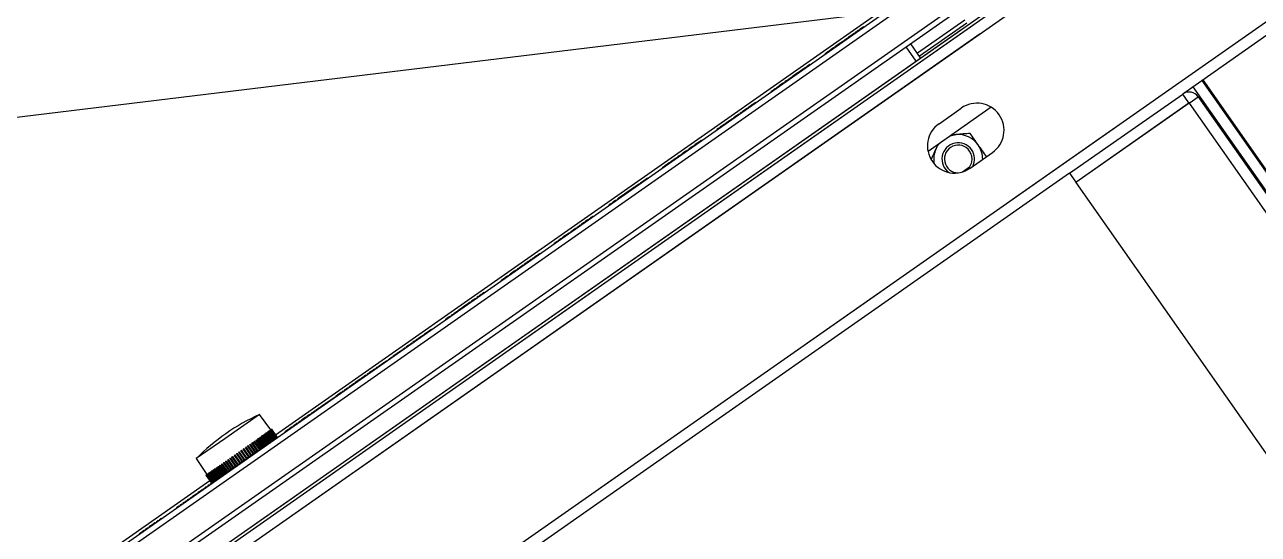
# Model space of a CAD drawing. Header units: millimetres. Extents: x 152904052 to 153933663, y 538271515 to 539240469.
# Drawn here: x 153465964.5 to 153466418.6, y 538579988.6 to 538580176.2 of the extents above; entities that cross this region are included whole.
import ezdxf

# ---------------------------------------------------------------- set-up
doc = ezdxf.new("R2010")
doc.units = ezdxf.units.MM
doc.layers.add('POWR', color=5, linetype='Continuous')
doc.layers.add('SCHM', color=9, linetype='Continuous')

msp = doc.modelspace()

# ---------------------------------------------------------------- linework, layer by layer
at = {"layer": 'POWR', "color": 7}
for p, q in [((153467214.87, 538580807.11), (153464552.63, 538578942.98)), ((153467217.22, 538580803.75), (153464554.98, 538578939.63)), ((153465908.45, 538579893.81), (153467206.81, 538580802.93)), ((153467267, 538580769.27), (153464570.35, 538578881.05)), ((153467239.86, 538580745.26), (153466390.73, 538580150.69)), ((153465423.94, 538579578.05), (153466320.09, 538580205.54)), ((153465424.46, 538579580.98), (153466317.17, 538580206.06)), ((153466324.13, 538580195.06), (153465432.41, 538579570.68)), ((153466325.28, 538580193.42), (153465433.56, 538579569.04)), ((153466056.79, 538580025.27), (153466296.95, 538580193.44)), ((153466310.48, 538580177.87), (153466293.07, 538580165.68)), ((153466313.8, 538580176.17), (153464552.63, 538578942.98)), ((153466313.8, 538580176.17), (153464552.63, 538578942.98)), ((153464556.03, 538578946.84), (153466309.02, 538580174.29)), ((153464556.03, 538578946.84), (153466309.02, 538580174.29)), ((153466311.22, 538580176.81), (153466293.81, 538580164.62)), ((153466316.15, 538580172.82), (153464554.98, 538578939.63)), ((153466316.15, 538580172.82), (153464554.98, 538578939.63)), ((153466265.14, 538580169.75), (153466265.2, 538580169.67)), ((153466266.2, 538580170.49), (153466266.26, 538580170.41)), ((153466267.26, 538580171.23), (153466267.31, 538580171.15)), ((153466269.77, 538580172.99), (153466269.83, 538580172.91)), ((153466294.27, 538580163.96), (153466290.63, 538580169.17)), ((153466259.06, 538580165.49), (153466259.11, 538580165.41)), ((153466292.64, 538580162.82), (153466288.99, 538580168.02)), ((153466253.56, 538580161.64), (153466253.62, 538580161.56)), ((153466248.86, 538580158.35), (153466248.91, 538580158.27)), ((153466397.78, 538580155.62), (153466644.19, 538579803.72)), ((153466644.59, 538579804), (153466398.19, 538580155.91)), ((153466239.17, 538580151.57), (153466239.23, 538580151.48)), ((153466241.24, 538580153.02), (153466241.3, 538580152.93)), ((153466349.04, 538580121.49), (153466390.73, 538580150.69)), ((153466393.03, 538580147.41), (153466390.73, 538580150.69)), ((153466394.5, 538580153.33), (153466640.91, 538579801.42)), ((153466233.57, 538580147.64), (153466233.63, 538580147.56)), ((153466320.25, 538580145.81), (153466296.99, 538580129.52)), ((153466351.33, 538580118.22), (153466393.03, 538580147.41)), ((153466393.08, 538580147.33), (153466351.39, 538580118.14)), ((153466393.08, 538580147.33), (153466396.44, 538580149.68)), ((153466393.08, 538580147.33), (153466670.35, 538579751.35)), ((153466396.44, 538580149.68), (153466673.71, 538579753.71)), ((153466225.37, 538580141.9), (153466225.43, 538580141.82)), ((153466226.14, 538580142.44), (153466225.73, 538580142.15)), ((153466226.43, 538580142.64), (153466226.48, 538580142.56)), ((153466227.48, 538580143.38), (153466227.54, 538580143.3)), ((153466230.53, 538580145.51), (153466230.58, 538580145.43)), ((153466301.04, 538580139.77), (153466309.23, 538580145.51)), ((153466365.94, 538580138.33), (153464570.35, 538578881.05)), ((153466365.94, 538580138.33), (153464570.35, 538578881.05)), ((153466222.33, 538580139.77), (153466222.38, 538580139.69)), ((153466307.32, 538580135.74), (153466305.67, 538580135.59)), ((153466372.11, 538580132.65), (153466372.06, 538580132.73)), ((153466372.22, 538580132.84), (153466372.28, 538580132.76)), ((153466372.27, 538580132.76), (153466372.22, 538580132.84)), ((153466373.86, 538580133.99), (153466373.92, 538580133.91)), ((153466375.56, 538580135.06), (153466375.5, 538580135.14)), ((153466375.55, 538580135.06), (153466375.5, 538580135.14)), ((153466375.66, 538580135.25), (153466375.72, 538580135.17)), ((153466206.36, 538580128.59), (153466206.42, 538580128.51)), ((153466210.46, 538580131.47), (153466210.52, 538580131.38)), ((153466300.65, 538580132.08), (153466299.95, 538580130.58)), ((153466312.51, 538580123.39), (153466320.7, 538580129.12)), ((153466318.37, 538580127.49), (153466318.46, 538580127.68)), ((153466199.22, 538580123.59), (153466199.28, 538580123.51)), ((153466202.26, 538580125.72), (153466202.32, 538580125.64)), ((153466204.09, 538580127), (153466204.15, 538580126.92)), ((153466309.67, 538580122.01), (153466312.27, 538580123.83)), ((153466349.04, 538580121.49), (153465489.66, 538579519.76)), ((153466349.04, 538580121.49), (153466351.33, 538580118.22)), ((153466186.65, 538580114.79), (153466186.71, 538580114.71)), ((153466351.39, 538580118.14), (153466628.66, 538579722.16)), ((153466179.51, 538580109.79), (153466179.57, 538580109.71)), ((153466182.55, 538580111.92), (153466182.61, 538580111.84)), ((153466173.57, 538580105.63), (153466173.63, 538580105.55)), ((153466166.43, 538580100.63), (153466166.48, 538580100.55)), ((153466167.48, 538580101.37), (153466167.54, 538580101.29)), ((153466170.53, 538580103.5), (153466170.58, 538580103.42)), ((153466172.05, 538580104.57), (153466172.11, 538580104.49)), ((153466160.81, 538580096.7), (153466160.86, 538580096.61)), ((153466162.33, 538580097.76), (153466162.39, 538580097.68)), ((153466165.37, 538580099.89), (153466165.43, 538580099.81)), ((153466154.02, 538580091.94), (153466154.08, 538580091.86)), ((153466159.28, 538580095.63), (153466159.34, 538580095.55)), ((153466146.88, 538580086.94), (153466146.94, 538580086.86)), ((153466150.98, 538580089.81), (153466151.04, 538580089.73)), ((153466142.78, 538580084.07), (153466142.84, 538580083.99)), ((153466145.82, 538580086.2), (153466145.88, 538580086.12)), ((153466139.74, 538580081.94), (153466139.79, 538580081.86)), ((153466133.64, 538580077.67), (153466133.7, 538580077.59)), ((153466121.47, 538580069.15), (153466121.53, 538580069.07)), ((153466122.4, 538580069.8), (153466122.46, 538580069.72)), ((153466126.5, 538580072.67), (153466126.56, 538580072.59)), ((153466114.25, 538580064.1), (153466114.31, 538580064.01)), ((153466108.2, 538580059.86), (153466108.26, 538580059.78)), ((153466103.65, 538580056.68), (153466103.71, 538580056.59)), ((153466104.87, 538580057.53), (153466104.93, 538580057.45)), ((153466105.93, 538580058.27), (153466105.98, 538580058.19)), ((153466106.98, 538580059.01), (153466107.04, 538580058.93)), ((153466095.57, 538580051.01), (153466095.62, 538580050.93)), ((153466095.71, 538580051.11), (153466096.34, 538580051.55)), ((153466096.34, 538580051.55), (153466097.81, 538580052.59)), ((153466096.34, 538580051.55), (153466096.4, 538580051.47)), ((153466097.81, 538580052.59), (153466097.87, 538580052.51)), ((153466098.37, 538580052.98), (153466099.82, 538580053.99)), ((153466098.37, 538580052.98), (153466098.43, 538580052.9)), ((153466099.96, 538580054.09), (153466100.02, 538580054.01)), ((153466090.26, 538580047.3), (153466090.32, 538580047.22)), ((153466093.31, 538580049.43), (153466093.36, 538580049.35)), ((153466094.36, 538580050.17), (153466094.42, 538580050.09)), ((153466082.06, 538580041.56), (153466082.12, 538580041.48)), ((153466083.89, 538580042.84), (153466083.95, 538580042.76)), ((153466084.95, 538580043.58), (153466085, 538580043.5)), ((153466086, 538580044.32), (153466086.06, 538580044.23)), ((153466086.16, 538580044.43), (153466086.22, 538580044.35)), ((153466087.22, 538580045.17), (153466086.45, 538580044.63)), ((153466074.84, 538580036.5), (153466075.53, 538580036.99)), ((153466075.53, 538580036.99), (153466076.59, 538580037.73)), ((153466075.53, 538580036.99), (153466075.59, 538580036.9)), ((153466076.59, 538580037.73), (153466076.65, 538580037.64)), ((153466076.62, 538580037.74), (153466078.02, 538580038.73)), ((153466076.62, 538580037.74), (153466076.67, 538580037.66)), ((153466078.02, 538580038.73), (153466079.11, 538580039.49)), ((153466078.02, 538580038.73), (153466078.07, 538580038.64)), ((153466079.02, 538580039.43), (153466079.08, 538580039.35)), ((153466050.92, 538580032.73), (153466038.16, 538580023.8)), ((153466055.16, 538580027.11), (153466050.92, 538580032.73)), ((153466069.69, 538580032.89), (153466069.75, 538580032.81)), ((153466071.43, 538580034.11), (153466071.49, 538580034.03)), ((153466074.62, 538580036.35), (153466074.84, 538580036.5)), ((153466074.84, 538580036.5), (153466074.9, 538580036.42)), ((153466063.23, 538580028.37), (153466063.29, 538580028.29)), ((153466065.14, 538580029.71), (153466065.2, 538580029.63)), ((153466067.42, 538580031.3), (153466067.47, 538580031.22)), ((153466038.16, 538580023.8), (153466027.7, 538580016.47)), ((153466049.57, 538580023.2), (153466049.69, 538580023.29)), ((153466051.75, 538580020.21), (153466049.57, 538580023.2)), ((153466049.69, 538580023.29), (153466049.87, 538580023.41)), ((153466051.81, 538580020.26), (153466049.69, 538580023.29)), ((153466051.99, 538580020.38), (153466049.87, 538580023.41)), ((153466050.39, 538580023.78), (153466050.26, 538580023.68)), ((153466052.44, 538580020.69), (153466050.26, 538580023.68)), ((153466050.56, 538580023.89), (153466050.39, 538580023.78)), ((153466050.39, 538580023.78), (153466052.51, 538580020.75)), ((153466052.68, 538580020.86), (153466050.56, 538580023.89)), ((153466051.05, 538580024.24), (153466050.91, 538580024.14)), ((153466053.1, 538580021.15), (153466050.91, 538580024.14)), ((153466051.21, 538580024.35), (153466051.05, 538580024.24)), ((153466051.05, 538580024.24), (153466053.18, 538580021.21)), ((153466053.33, 538580021.32), (153466051.21, 538580024.35)), ((153466051.68, 538580024.68), (153466051.52, 538580024.57)), ((153466053.72, 538580021.59), (153466051.52, 538580024.57)), ((153466051.83, 538580024.78), (153466051.68, 538580024.68)), ((153466051.68, 538580024.68), (153466053.8, 538580021.65)), ((153466053.95, 538580021.75), (153466051.83, 538580024.78)), ((153466052.1, 538580024.97), (153466052.27, 538580025.09)), ((153466054.3, 538580021.99), (153466052.1, 538580024.97)), ((153466052.4, 538580025.18), (153466052.27, 538580025.09)), ((153466052.27, 538580025.09), (153466054.39, 538580022.06)), ((153466054.52, 538580022.15), (153466052.4, 538580025.18)), ((153466052.63, 538580025.34), (153466052.81, 538580025.47)), ((153466054.83, 538580022.37), (153466052.63, 538580025.34)), ((153466052.93, 538580025.56), (153466052.81, 538580025.47)), ((153466052.81, 538580025.47), (153466054.93, 538580022.44)), ((153466055.06, 538580022.53), (153466052.93, 538580025.56)), ((153466053.3, 538580025.82), (153466053.11, 538580025.68)), ((153466055.33, 538580022.71), (153466053.11, 538580025.68)), ((153466053.42, 538580025.9), (153466053.3, 538580025.82)), ((153466053.3, 538580025.82), (153466055.43, 538580022.79)), ((153466055.54, 538580022.87), (153466053.42, 538580025.9)), ((153466053.75, 538580026.13), (153466053.55, 538580025.99)), ((153466055.77, 538580023.02), (153466053.55, 538580025.99)), ((153466053.85, 538580026.2), (153466053.75, 538580026.13)), ((153466053.75, 538580026.13), (153466055.87, 538580023.1)), ((153466055.98, 538580023.17), (153466053.85, 538580026.2)), ((153466053.94, 538580026.26), (153466054.15, 538580026.41)), ((153466056.16, 538580023.3), (153466053.94, 538580026.26)), ((153466054.24, 538580026.47), (153466054.15, 538580026.41)), ((153466054.15, 538580026.41), (153466056.27, 538580023.38)), ((153466056.36, 538580023.44), (153466054.24, 538580026.47)), ((153466054.49, 538580026.65), (153466054.28, 538580026.5)), ((153466056.5, 538580023.54), (153466054.28, 538580026.5)), ((153466054.57, 538580026.7), (153466054.49, 538580026.65)), ((153466054.49, 538580026.65), (153466056.62, 538580023.62)), ((153466054.57, 538580026.7), (153466054.78, 538580026.85)), ((153466056.69, 538580023.67), (153466054.57, 538580026.7)), ((153466056.79, 538580023.74), (153466054.64, 538580026.6)), ((153466054.85, 538580026.9), (153466054.78, 538580026.85)), ((153466054.78, 538580026.85), (153466056.91, 538580023.82)), ((153466055.02, 538580027.02), (153466054.85, 538580026.9)), ((153466056.97, 538580023.86), (153466054.85, 538580026.9)), ((153466055.02, 538580027.02), (153466055.07, 538580027.05)), ((153466057.14, 538580023.99), (153466055.02, 538580027.02)), ((153466055.07, 538580027.05), (153466055.2, 538580027.14)), ((153466057.19, 538580024.02), (153466055.07, 538580027.05)), ((153466055.23, 538580027.16), (153466055.2, 538580027.14)), ((153466055.2, 538580027.14), (153466057.32, 538580024.11)), ((153466055.31, 538580027.22), (153466055.23, 538580027.16)), ((153466057.35, 538580024.13), (153466055.23, 538580027.16)), ((153466055.34, 538580027.24), (153466055.31, 538580027.22)), ((153466055.31, 538580027.22), (153466057.44, 538580024.19)), ((153466055.38, 538580027.27), (153466055.34, 538580027.24)), ((153466057.46, 538580024.21), (153466055.34, 538580027.24)), ((153466057.51, 538580024.24), (153466055.38, 538580027.27)), ((153466055.38, 538580027.27), (153466057.5, 538580024.24)), ((153466055.38, 538580027.27), (153466055.38, 538580027.27)), ((153466057.5, 538580024.24), (153466055.38, 538580027.27)), ((153466057.02, 538580023.9), (153466055.88, 538580025.42)), ((153466057.2, 538580024.02), (153466057.03, 538580024.25)), ((153466043.31, 538580018.82), (153466043.3, 538580018.81)), ((153466045.43, 538580015.78), (153466043.3, 538580018.81)), ((153466043.51, 538580018.96), (153466043.31, 538580018.82)), ((153466043.31, 538580018.82), (153466045.43, 538580015.78)), ((153466045.63, 538580015.93), (153466043.51, 538580018.96)), ((153466044.15, 538580019.4), (153466044.13, 538580019.39)), ((153466046.26, 538580016.37), (153466044.13, 538580019.39)), ((153466044.15, 538580019.4), (153466044.35, 538580019.55)), ((153466046.27, 538580016.37), (153466044.15, 538580019.4)), ((153466046.47, 538580016.52), (153466044.35, 538580019.55)), ((153466044.98, 538580019.99), (153466044.95, 538580019.97)), ((153466047.09, 538580016.95), (153466044.95, 538580019.97)), ((153466044.98, 538580019.99), (153466045.18, 538580020.13)), ((153466047.1, 538580016.96), (153466044.98, 538580019.99)), ((153466047.31, 538580017.1), (153466045.18, 538580020.13)), ((153466045.76, 538580020.53), (153466045.81, 538580020.57)), ((153466047.91, 538580017.52), (153466045.76, 538580020.53)), ((153466046.01, 538580020.71), (153466045.81, 538580020.57)), ((153466045.81, 538580020.57), (153466047.93, 538580017.54)), ((153466048.13, 538580017.68), (153466046.01, 538580020.71)), ((153466046.56, 538580021.1), (153466046.63, 538580021.14)), ((153466048.71, 538580018.09), (153466046.56, 538580021.1)), ((153466046.82, 538580021.28), (153466046.63, 538580021.14)), ((153466046.63, 538580021.14), (153466048.75, 538580018.11)), ((153466048.94, 538580018.25), (153466046.82, 538580021.28)), ((153466047.43, 538580021.7), (153466047.35, 538580021.64)), ((153466049.51, 538580018.64), (153466047.35, 538580021.64)), ((153466047.43, 538580021.7), (153466047.62, 538580021.83)), ((153466049.55, 538580018.67), (153466047.43, 538580021.7)), ((153466049.74, 538580018.8), (153466047.62, 538580021.83)), ((153466048.21, 538580022.25), (153466048.11, 538580022.18)), ((153466050.28, 538580019.18), (153466048.11, 538580022.18)), ((153466048.21, 538580022.25), (153466048.39, 538580022.38)), ((153466050.33, 538580019.22), (153466048.21, 538580022.25)), ((153466050.52, 538580019.35), (153466048.39, 538580022.38)), ((153466048.85, 538580022.7), (153466048.96, 538580022.78)), ((153466051.03, 538580019.7), (153466048.85, 538580022.7)), ((153466049.14, 538580022.9), (153466048.96, 538580022.78)), ((153466048.96, 538580022.78), (153466051.09, 538580019.75)), ((153466051.27, 538580019.87), (153466049.14, 538580022.9)), ((153466049.53, 538580018.78), (153466049.59, 538580018.7)), ((153466051.36, 538580020.06), (153466051.42, 538580019.98)), ((153466054.4, 538580022.19), (153466054.46, 538580022.11)), ((153466027.7, 538580016.47), (153466031.53, 538580010.57)), ((153466036.93, 538580014.35), (153466037.1, 538580014.47)), ((153466039.05, 538580011.32), (153466036.93, 538580014.35)), ((153466037.1, 538580014.47), (153466037.22, 538580014.56)), ((153466039.23, 538580011.44), (153466037.1, 538580014.47)), ((153466037.22, 538580014.56), (153466039.29, 538580011.49)), ((153466037.84, 538580014.99), (153466037.66, 538580014.86)), ((153466037.66, 538580014.86), (153466039.78, 538580011.83)), ((153466037.84, 538580014.99), (153466037.94, 538580015.06)), ((153466039.96, 538580011.96), (153466037.84, 538580014.99)), ((153466037.94, 538580015.06), (153466040.02, 538580012)), ((153466038.6, 538580015.52), (153466038.41, 538580015.39)), ((153466038.41, 538580015.39), (153466040.53, 538580012.36)), ((153466038.6, 538580015.52), (153466038.69, 538580015.58)), ((153466040.72, 538580012.49), (153466038.6, 538580015.52)), ((153466038.69, 538580015.58), (153466040.77, 538580012.52)), ((153466039.38, 538580016.07), (153466039.19, 538580015.93)), ((153466039.19, 538580015.93), (153466041.31, 538580012.9)), ((153466039.38, 538580016.07), (153466039.46, 538580016.12)), ((153466041.5, 538580013.04), (153466039.38, 538580016.07)), ((153466039.46, 538580016.12), (153466041.55, 538580013.07)), ((153466040.19, 538580016.63), (153466039.99, 538580016.49)), ((153466039.99, 538580016.49), (153466042.11, 538580013.46)), ((153466040.19, 538580016.63), (153466040.25, 538580016.67)), ((153466042.31, 538580013.6), (153466040.19, 538580016.63)), ((153466040.25, 538580016.67), (153466042.34, 538580013.62)), ((153466040.8, 538580017.06), (153466041, 538580017.2)), ((153466042.93, 538580014.03), (153466040.8, 538580017.06)), ((153466041, 538580017.2), (153466041.05, 538580017.24)), ((153466043.13, 538580014.17), (153466041, 538580017.2)), ((153466041.05, 538580017.24), (153466043.15, 538580014.19)), ((153466041.83, 538580017.78), (153466041.63, 538580017.64)), ((153466041.63, 538580017.64), (153466043.75, 538580014.61)), ((153466041.83, 538580017.78), (153466041.86, 538580017.81)), ((153466043.96, 538580014.75), (153466041.83, 538580017.78)), ((153466041.86, 538580017.81), (153466043.97, 538580014.76)), ((153466042.67, 538580018.37), (153466042.47, 538580018.23)), ((153466042.47, 538580018.23), (153466044.59, 538580015.2)), ((153466042.67, 538580018.37), (153466042.68, 538580018.38)), ((153466044.79, 538580015.34), (153466042.67, 538580018.37)), ((153466042.68, 538580018.38), (153466044.8, 538580015.34)), ((153466044.79, 538580015.34), (153466044.8, 538580015.34)), ((153466044.99, 538580015.6), (153466045.05, 538580015.52)), ((153466045.43, 538580015.78), (153466045.43, 538580015.78)), ((153466047.26, 538580017.19), (153466047.32, 538580017.11)), ((153466033.43, 538580007.38), (153466031.3, 538580010.41)), ((153466031.3, 538580010.41), (153466031.3, 538580010.41)), ((153466033.43, 538580007.38), (153466031.3, 538580010.41)), ((153466031.3, 538580010.41), (153466031.31, 538580010.41)), ((153466031.32, 538580010.42), (153466031.31, 538580010.41)), ((153466031.31, 538580010.41), (153466033.43, 538580007.38)), ((153466031.32, 538580010.42), (153466031.36, 538580010.45)), ((153466033.44, 538580007.39), (153466031.32, 538580010.42)), ((153466031.39, 538580010.47), (153466031.36, 538580010.45)), ((153466031.36, 538580010.45), (153466033.49, 538580007.42)), ((153466031.39, 538580010.47), (153466031.48, 538580010.53)), ((153466033.51, 538580007.44), (153466031.39, 538580010.47)), ((153466031.51, 538580010.56), (153466031.48, 538580010.53)), ((153466031.48, 538580010.53), (153466033.6, 538580007.5)), ((153466031.51, 538580010.56), (153466031.65, 538580010.65)), ((153466033.64, 538580007.53), (153466031.51, 538580010.56)), ((153466031.65, 538580010.65), (153466031.7, 538580010.69)), ((153466033.77, 538580007.62), (153466031.65, 538580010.65)), ((153466031.7, 538580010.69), (153466031.88, 538580010.81)), ((153466033.82, 538580007.66), (153466031.7, 538580010.69)), ((153466031.88, 538580010.81), (153466031.94, 538580010.86)), ((153466034, 538580007.78), (153466031.88, 538580010.81)), ((153466031.94, 538580010.86), (153466032.16, 538580011.01)), ((153466034.07, 538580007.83), (153466031.94, 538580010.86)), ((153466032.24, 538580011.07), (153466032.16, 538580011.01)), ((153466032.16, 538580011.01), (153466034.18, 538580007.91)), ((153466032.16, 538580011.01), (153466034.29, 538580007.98)), ((153466032.24, 538580011.07), (153466032.45, 538580011.22)), ((153466034.36, 538580008.04), (153466032.24, 538580011.07)), ((153466032.45, 538580011.22), (153466034.48, 538580008.12)), ((153466032.5, 538580011.25), (153466032.59, 538580011.32)), ((153466034.63, 538580008.22), (153466032.5, 538580011.25)), ((153466032.59, 538580011.32), (153466032.8, 538580011.46)), ((153466034.72, 538580008.28), (153466032.59, 538580011.32)), ((153466032.8, 538580011.46), (153466034.83, 538580008.36)), ((153466033, 538580011.6), (153466032.9, 538580011.53)), ((153466032.9, 538580011.53), (153466035.02, 538580008.5)), ((153466033, 538580011.6), (153466033.2, 538580011.74)), ((153466035.12, 538580008.57), (153466033, 538580011.6)), ((153466033.2, 538580011.74), (153466035.23, 538580008.64)), ((153466033.34, 538580011.84), (153466033.45, 538580011.92)), ((153466035.46, 538580008.81), (153466033.34, 538580011.84)), ((153466033.45, 538580011.92), (153466033.64, 538580012.05)), ((153466035.58, 538580008.89), (153466033.45, 538580011.92)), ((153466033.64, 538580012.05), (153466035.68, 538580008.96)), ((153466033.96, 538580012.27), (153466033.83, 538580012.18)), ((153466033.83, 538580012.18), (153466035.95, 538580009.15)), ((153466033.96, 538580012.27), (153466034.14, 538580012.4)), ((153466036.08, 538580009.24), (153466033.96, 538580012.27)), ((153466034.14, 538580012.4), (153466036.18, 538580009.31)), ((153466034.37, 538580012.56), (153466034.51, 538580012.65)), ((153466036.49, 538580009.53), (153466034.37, 538580012.56)), ((153466034.51, 538580012.65), (153466034.68, 538580012.77)), ((153466036.63, 538580009.62), (153466034.51, 538580012.65)), ((153466034.68, 538580012.77), (153466036.72, 538580009.69)), ((153466035.1, 538580013.07), (153466034.95, 538580012.97)), ((153466034.95, 538580012.97), (153466037.07, 538580009.93)), ((153466035.1, 538580013.07), (153466035.26, 538580013.18)), ((153466037.22, 538580010.04), (153466035.1, 538580013.07)), ((153466035.26, 538580013.18), (153466037.31, 538580010.1)), ((153466035.57, 538580013.4), (153466035.73, 538580013.51)), ((153466037.7, 538580010.37), (153466035.57, 538580013.4)), ((153466035.73, 538580013.51), (153466035.88, 538580013.61)), ((153466037.85, 538580010.48), (153466035.73, 538580013.51)), ((153466035.88, 538580013.61), (153466037.93, 538580010.54)), ((153466036.23, 538580013.86), (153466036.4, 538580013.98)), ((153466038.36, 538580010.83), (153466036.23, 538580013.86)), ((153466036.4, 538580013.98), (153466036.53, 538580014.07)), ((153466038.52, 538580010.95), (153466036.4, 538580013.98)), ((153466036.53, 538580014.07), (153466038.59, 538580011)), ((153466040.12, 538580012.19), (153466040.18, 538580012.11)), ((153465515.81, 538579646.47), (153466032.71, 538580008.41)), ((153466031.53, 538580006.17), (153466031.58, 538580006.09)), ((153466032.49, 538580006.85), (153466032.55, 538580006.77)), ((153466032.77, 538580009.55), (153466033.94, 538580007.74)), ((153466033.47, 538580008.06), (153466033.76, 538580007.61)), ((153466023.59, 538580000.61), (153466023.65, 538580000.53)), ((153466025.29, 538580001.8), (153466025.34, 538580001.72)), ((153466027.56, 538580003.39), (153466027.62, 538580003.31)), ((153466029.83, 538580004.99), (153466029.89, 538580004.9)), ((153466020.42, 538579998.39), (153466020.47, 538579998.31)), ((153466021.52, 538579999.17), (153466021.58, 538579999.08)), ((153466022.62, 538579999.94), (153466022.68, 538579999.86)), ((153466011.64, 538579992.25), (153466011.7, 538579992.17)), ((153466012.61, 538579992.93), (153466012.66, 538579992.84)), ((153466013.71, 538579993.7), (153466013.77, 538579993.62)), ((153466006.62, 538579988.73), (153466006.67, 538579988.65)), ((153466007.67, 538579989.47), (153466007.73, 538579989.39)), ((153466008.73, 538579990.21), (153466008.79, 538579990.13)), ((153466009.94, 538579991.06), (153466010, 538579990.98))]:
    msp.add_line(p, q, dxfattribs=at)
at = {"layer": 'POWR', "color": 7, "flags": 128}
for points in [[(153466299.95, 538580130.58), (153466300.52, 538580131.61), (153466301.05, 538580132.36)], [(153466305.27, 538580135.31), (153466306.16, 538580135.56), (153466307.32, 538580135.74)]]:
    msp.add_lwpolyline(points, dxfattribs=at)
at = {"layer": 'POWR', "color": 7}
for centre, radius, start, end in [((153466393.08, 538580147.33), 4.1, 35, 125), ((153466314.97, 538580137.32), 10, 305, 125), ((153466393.08, 538580147.33), 0.1, 35, 125), ((153466306.78, 538580131.58), 10, 125, 305), ((153466308.11, 538580126.77), 6, 35, 236.314), ((153466308.11, 538580126.77), 9, 35, 95), ((153466308.11, 538580126.77), 9, 155, 191.7269), ((153466308.11, 538580126.77), 5.1, 35, 270.4335), ((153466308.11, 538580126.77), 5.1, 300.5165, 35), ((153466308.11, 538580126.77), 6, 332.9529, 35), ((153466308.11, 538580126.77), 9, 358.9218, 35), ((153466084.47, 538579960.11), 80, 114.7937, 125), ((153466084.47, 538579960.11), 80, 125, 135.2063)]:
    msp.add_arc(centre, radius, start, end, dxfattribs=at)
for points, knots in [([(153466273.34, 538580175.49), (153466273.32, 538580175.48), (153466273.27, 538580175.44), (153466272.85, 538580175.15), (153466272.18, 538580174.68), (153466271.25, 538580174.03), (153466270.47, 538580173.48), (153466270.06, 538580173.19)], [0, 0, 0, 0, 0.233353, 0.437861, 0.623014, 0.799953, 1, 1, 1, 1]), ([(153466264.86, 538580169.55), (153466264.79, 538580169.51), (153466264.18, 538580169.08), (153466263.5, 538580168.6), (153466262.77, 538580168.09), (153466262.68, 538580168.02), (153466262.63, 538580167.99)], [0, 0, 0, 0, 0.047371, 0.429304, 0.723377, 1, 1, 1, 1]), ([(153466266.2, 538580170.49), (153466266.04, 538580170.38), (153466265.71, 538580170.15), (153466265.4, 538580169.93), (153466265.19, 538580169.78), (153466265.16, 538580169.76), (153466265.14, 538580169.75)], [0, 0, 0, 0, 0.2778, 0.567517, 0.790602, 1, 1, 1, 1]), ([(153466267.26, 538580171.23), (153466267.25, 538580171.23), (153466267.25, 538580171.23), (153466267.18, 538580171.18), (153466267.08, 538580171.11), (153466266.94, 538580171.01), (153466266.73, 538580170.86), (153466266.46, 538580170.68), (153466266.29, 538580170.56), (153466266.2, 538580170.49)], [0, 0, 0, 0, 0.14249, 0.268012, 0.381964, 0.490735, 0.639072, 0.805077, 1, 1, 1, 1]), ([(153466269.77, 538580172.99), (153466269.76, 538580172.98), (153466269.74, 538580172.97), (153466269.52, 538580172.82), (153466269.19, 538580172.59), (153466268.69, 538580172.23), (153466268.08, 538580171.81), (153466267.65, 538580171.51), (153466267.47, 538580171.38)], [0, 0, 0, 0, 0.191942, 0.360705, 0.513772, 0.659957, 0.859685, 1, 1, 1, 1]), ([(153466262.34, 538580167.79), (153466262.3, 538580167.76), (153466261.63, 538580167.29), (153466260.6, 538580166.57), (153466259.34, 538580165.69), (153466259.15, 538580165.56), (153466259.06, 538580165.49)], [0, 0, 0, 0, 0.019349, 0.322364, 0.671077, 1, 1, 1, 1]), ([(153466253.56, 538580161.64), (153466253.53, 538580161.62), (153466253.47, 538580161.58), (153466252.85, 538580161.14), (153466251.96, 538580160.52), (153466250.95, 538580159.82), (153466249.91, 538580159.08), (153466249.22, 538580158.6), (153466248.86, 538580158.35)], [0, 0, 0, 0, 0.205878, 0.382776, 0.548451, 0.683566, 0.831821, 1, 1, 1, 1]), ([(153466248.86, 538580158.35), (153466248.14, 538580157.85), (153466246.69, 538580156.83), (153466245.27, 538580155.83), (153466244.34, 538580155.18), (153466244.21, 538580155.09), (153466244.15, 538580155.05)], [0, 0, 0, 0, 0.2765871, 0.5636753, 0.7866441, 1, 1, 1, 1]), ([(153466240.95, 538580152.81), (153466240.91, 538580152.78), (153466240.27, 538580152.34), (153466239.48, 538580151.78), (153466239.27, 538580151.64), (153466239.17, 538580151.57)], [0, 0, 0, 0, 0.0372942, 0.5281219, 1, 1, 1, 1]), ([(153466243.86, 538580154.85), (153466243.32, 538580154.47), (153466242.33, 538580153.78), (153466241.44, 538580153.15), (153466241.3, 538580153.06), (153466241.24, 538580153.02)], [0, 0, 0, 0, 0.3764067, 0.6945848, 1, 1, 1, 1]), ([(153466233.57, 538580147.64), (153466233.52, 538580147.61), (153466233.42, 538580147.54), (153466232.45, 538580146.86), (153466231.51, 538580146.2), (153466230.87, 538580145.76), (153466230.81, 538580145.71)], [0, 0, 0, 0, 0.357598, 0.672375, 0.96924, 1, 1, 1, 1]), ([(153466225.08, 538580141.7), (153466224.94, 538580141.6), (153466224.17, 538580141.06), (153466223.31, 538580140.46), (153466222.48, 538580139.88), (153466222.38, 538580139.81), (153466222.33, 538580139.77)], [0, 0, 0, 0, 0.083821, 0.442782, 0.724634, 1, 1, 1, 1]), ([(153466226.43, 538580142.64), (153466226.27, 538580142.53), (153466225.94, 538580142.3), (153466225.62, 538580142.08), (153466225.41, 538580141.93), (153466225.38, 538580141.91), (153466225.37, 538580141.9)], [0, 0, 0, 0, 0.274541, 0.558919, 0.782286, 1, 1, 1, 1]), ([(153466227.48, 538580143.38), (153466227.47, 538580143.38), (153466227.46, 538580143.37), (153466227.32, 538580143.27), (153466227.1, 538580143.11), (153466226.78, 538580142.89), (153466226.55, 538580142.73), (153466226.43, 538580142.64)], [0, 0, 0, 0, 0.205056, 0.386573, 0.557737, 0.76489, 1, 1, 1, 1]), ([(153466230.53, 538580145.51), (153466230.49, 538580145.49), (153466230.44, 538580145.45), (153466229.9, 538580145.07), (153466229.03, 538580144.46), (153466228.23, 538580143.91), (153466227.79, 538580143.6), (153466227.77, 538580143.58)], [0, 0, 0, 0, 0.264183, 0.497383, 0.717279, 0.984135, 1, 1, 1, 1]), ([(153466222.04, 538580139.57), (153466221.65, 538580139.3), (153466220.65, 538580138.6), (153466219.57, 538580137.84), (153466219.38, 538580137.71), (153466219.28, 538580137.64)], [0, 0, 0, 0, 0.239742, 0.623865, 1, 1, 1, 1]), ([(153466213.51, 538580133.6), (153466213.45, 538580133.56), (153466213.35, 538580133.49), (153466212.38, 538580132.81), (153466211.46, 538580132.16), (153466210.81, 538580131.71), (153466210.75, 538580131.67)], [0, 0, 0, 0, 0.35197, 0.6686, 0.969368, 1, 1, 1, 1]), ([(153466312.5, 538580136.19), (153466311.66, 538580136.12), (153466309.96, 538580135.97), (153466308.21, 538580135.82), (153466307.32, 538580135.74)], [0, 0, 0, 0, 0.495458, 1, 1, 1, 1]), ([(153466315.48, 538580131.94), (153466314.98, 538580132.65), (153466313.97, 538580134.09), (153466312.99, 538580135.49), (153466312.5, 538580136.19)], [0, 0, 0, 0, 0.494511, 1, 1, 1, 1]), ([(153466206.36, 538580128.59), (153466206.02, 538580128.35), (153466205.33, 538580127.87), (153466204.62, 538580127.38), (153466204.18, 538580127.06), (153466204.12, 538580127.02), (153466204.09, 538580127)], [0, 0, 0, 0, 0.2741159, 0.5555621, 0.7784915, 1, 1, 1, 1]), ([(153466208.64, 538580130.19), (153466208.62, 538580130.17), (153466208.58, 538580130.15), (153466208.29, 538580129.94), (153466207.81, 538580129.61), (153466207.13, 538580129.13), (153466206.63, 538580128.78), (153466206.36, 538580128.59)], [0, 0, 0, 0, 0.203577, 0.387406, 0.562013, 0.770387, 1, 1, 1, 1]), ([(153466210.46, 538580131.47), (153466210.43, 538580131.44), (153466210.37, 538580131.4), (153466209.82, 538580131.01), (153466209.3, 538580130.65), (153466208.94, 538580130.4), (153466208.92, 538580130.39)], [0, 0, 0, 0, 0.355941, 0.676956, 0.981878, 1, 1, 1, 1]), ([(153466299.95, 538580130.58), (153466299.58, 538580129.79), (153466298.96, 538580128.46), (153466298.36, 538580127.17), (153466298.12, 538580126.65)], [0, 0, 0, 0, 0.594403, 1, 1, 1, 1]), ([(153466318.46, 538580127.68), (153466317.98, 538580128.37), (153466317, 538580129.77), (153466315.99, 538580131.21), (153466315.48, 538580131.94)], [0, 0, 0, 0, 0.495458, 1, 1, 1, 1]), ([(153466201.98, 538580125.52), (153466201.59, 538580125.25), (153466200.58, 538580124.55), (153466199.5, 538580123.79), (153466199.31, 538580123.66), (153466199.22, 538580123.59)], [0, 0, 0, 0, 0.236609, 0.618795, 1, 1, 1, 1]), ([(153466203.8, 538580126.8), (153466203.6, 538580126.66), (153466203, 538580126.24), (153466202.43, 538580125.84), (153466202.32, 538580125.76), (153466202.26, 538580125.72)], [0, 0, 0, 0, 0.213568, 0.607724, 1, 1, 1, 1]), ([(153466193.8, 538580119.79), (153466193.74, 538580119.76), (153466193.63, 538580119.68), (153466192.66, 538580119), (153466191.75, 538580118.37), (153466191.1, 538580117.91), (153466191.04, 538580117.86)], [0, 0, 0, 0, 0.34686, 0.664927, 0.969313, 1, 1, 1, 1]), ([(153466186.65, 538580114.79), (153466186.04, 538580114.36), (153466184.79, 538580113.49), (153466183.51, 538580112.59), (153466182.7, 538580112.03), (153466182.6, 538580111.96), (153466182.55, 538580111.92)], [0, 0, 0, 0, 0.274466, 0.552901, 0.775045, 1, 1, 1, 1]), ([(153466190.75, 538580117.66), (153466190.72, 538580117.64), (153466190.66, 538580117.6), (153466190.12, 538580117.22), (153466189.26, 538580116.62), (153466188.05, 538580115.77), (153466187.13, 538580115.13), (153466186.65, 538580114.79)], [0, 0, 0, 0, 0.201801, 0.387279, 0.564791, 0.774614, 1, 1, 1, 1]), ([(153466182.27, 538580111.72), (153466181.88, 538580111.45), (153466180.87, 538580110.74), (153466179.78, 538580109.98), (153466179.6, 538580109.86), (153466179.51, 538580109.79)], [0, 0, 0, 0, 0.233804, 0.614092, 1, 1, 1, 1]), ([(153466173.57, 538580105.63), (153466173.5, 538580105.58), (153466173.36, 538580105.49), (153466172.83, 538580105.11), (153466172.34, 538580104.77), (153466172.34, 538580104.77)], [0, 0, 0, 0, 0.512682, 0.99148, 1, 1, 1, 1]), ([(153466166.43, 538580100.63), (153466166.27, 538580100.52), (153466165.95, 538580100.3), (153466165.62, 538580100.06), (153466165.41, 538580099.92), (153466165.38, 538580099.9), (153466165.37, 538580099.89)], [0, 0, 0, 0, 0.274697, 0.55055, 0.772178, 1, 1, 1, 1]), ([(153466167.48, 538580101.37), (153466167.46, 538580101.36), (153466167.43, 538580101.33), (153466167.14, 538580101.13), (153466166.79, 538580100.89), (153466166.55, 538580100.72), (153466166.43, 538580100.63)], [0, 0, 0, 0, 0.29369, 0.565991, 0.777987, 1, 1, 1, 1]), ([(153466170.53, 538580103.5), (153466170.49, 538580103.48), (153466170.43, 538580103.43), (153466169.89, 538580103.05), (153466169.04, 538580102.46), (153466168.27, 538580101.92), (153466167.8, 538580101.59), (153466167.77, 538580101.57)], [0, 0, 0, 0, 0.252844, 0.489394, 0.717575, 0.985297, 1, 1, 1, 1]), ([(153466172.05, 538580104.57), (153466172, 538580104.53), (153466171.89, 538580104.46), (153466171.39, 538580104.11), (153466170.91, 538580103.77), (153466170.81, 538580103.7)], [0, 0, 0, 0, 0.460446, 0.890899, 1, 1, 1, 1]), ([(153466160.52, 538580096.49), (153466160.22, 538580096.28), (153466159.45, 538580095.75), (153466159.35, 538580095.67), (153466159.28, 538580095.63)], [0, 0, 0, 0, 0.389317, 1, 1, 1, 1]), ([(153466162.04, 538580097.56), (153466161.7, 538580097.32), (153466160.98, 538580096.82), (153466160.87, 538580096.74), (153466160.81, 538580096.7)], [0, 0, 0, 0, 0.475311, 1, 1, 1, 1]), ([(153466165.08, 538580099.69), (153466164.94, 538580099.59), (153466164.19, 538580099.07), (153466163.29, 538580098.43), (153466162.47, 538580097.86), (153466162.38, 538580097.79), (153466162.33, 538580097.76)], [0, 0, 0, 0, 0.083906, 0.432245, 0.711919, 1, 1, 1, 1]), ([(153466154.02, 538580091.94), (153466153.96, 538580091.9), (153466153.85, 538580091.83), (153466152.88, 538580091.14), (153466151.99, 538580090.52), (153466151.33, 538580090.06), (153466151.27, 538580090.01)], [0, 0, 0, 0, 0.337524, 0.657783, 0.969021, 1, 1, 1, 1]), ([(153466146.88, 538580086.94), (153466146.72, 538580086.83), (153466146.41, 538580086.61), (153466146.07, 538580086.37), (153466145.86, 538580086.23), (153466145.84, 538580086.21), (153466145.82, 538580086.2)], [0, 0, 0, 0, 0.276042, 0.54912, 0.769614, 1, 1, 1, 1]), ([(153466147.94, 538580087.68), (153466147.92, 538580087.67), (153466147.88, 538580087.64), (153466147.6, 538580087.45), (153466147.25, 538580087.2), (153466147, 538580087.03), (153466146.88, 538580086.94)], [0, 0, 0, 0, 0.291578, 0.566821, 0.780385, 1, 1, 1, 1]), ([(153466150.98, 538580089.81), (153466150.9, 538580089.76), (153466150.76, 538580089.66), (153466149.65, 538580088.88), (153466148.73, 538580088.24), (153466148.25, 538580087.9), (153466148.22, 538580087.88)], [0, 0, 0, 0, 0.368412, 0.715641, 0.985435, 1, 1, 1, 1]), ([(153466142.49, 538580083.87), (153466142.11, 538580083.6), (153466141.08, 538580082.88), (153466140, 538580082.12), (153466139.82, 538580082), (153466139.74, 538580081.94)], [0, 0, 0, 0, 0.228736, 0.605143, 1, 1, 1, 1]), ([(153466145.54, 538580086), (153466145.39, 538580085.9), (153466144.66, 538580085.39), (153466143.73, 538580084.74), (153466142.92, 538580084.17), (153466142.83, 538580084.11), (153466142.78, 538580084.07)], [0, 0, 0, 0, 0.084425, 0.429681, 0.7083, 1, 1, 1, 1]), ([(153466130.6, 538580075.54), (153466130.52, 538580075.49), (153466130.37, 538580075.38), (153466129.28, 538580074.62), (153466127.95, 538580073.69), (153466126.98, 538580073.01), (153466126.5, 538580072.67)], [0, 0, 0, 0, 0.289382, 0.566747, 0.781866, 1, 1, 1, 1]), ([(153466131.53, 538580076.2), (153466131.5, 538580076.17), (153466131.47, 538580076.15), (153466130.94, 538580075.78), (153466130.89, 538580075.74)], [0, 0, 0, 0, 0.900928, 1, 1, 1, 1]), ([(153466133.64, 538580077.67), (153466133.58, 538580077.63), (153466133.44, 538580077.54), (153466132.73, 538580077.04), (153466132.03, 538580076.55), (153466131.82, 538580076.4)], [0, 0, 0, 0, 0.418774, 0.822133, 1, 1, 1, 1]), ([(153466121.18, 538580068.95), (153466120.88, 538580068.74), (153466120.17, 538580068.24), (153466119.52, 538580067.79), (153466119.42, 538580067.72), (153466119.37, 538580067.68)], [0, 0, 0, 0, 0.2711, 0.638983, 1, 1, 1, 1]), ([(153466122.11, 538580069.6), (153466121.99, 538580069.52), (153466121.54, 538580069.2), (153466121.5, 538580069.17), (153466121.47, 538580069.15)], [0, 0, 0, 0, 0.2699269, 1, 1, 1, 1]), ([(153466126.5, 538580072.67), (153466125.89, 538580072.25), (153466124.68, 538580071.4), (153466123.34, 538580070.46), (153466122.54, 538580069.9), (153466122.45, 538580069.84), (153466122.4, 538580069.8)], [0, 0, 0, 0, 0.27835, 0.548508, 0.767344, 1, 1, 1, 1]), ([(153466114.25, 538580064.1), (153466114.19, 538580064.05), (153466114.07, 538580063.97), (153466113.09, 538580063.29), (153466112.18, 538580062.65), (153466111.47, 538580062.15), (153466111.37, 538580062.08)], [0, 0, 0, 0, 0.322741, 0.637677, 0.948107, 1, 1, 1, 1]), ([(153466108.2, 538580059.86), (153466108.15, 538580059.83), (153466108.06, 538580059.76), (153466107.63, 538580059.46), (153466107.31, 538580059.23), (153466107.27, 538580059.21)], [0, 0, 0, 0, 0.476481, 0.940872, 1, 1, 1, 1]), ([(153466111.08, 538580061.88), (153466111, 538580061.82), (153466110.84, 538580061.71), (153466109.8, 538580060.98), (153466108.87, 538580060.33), (153466108.49, 538580060.06)], [0, 0, 0, 0, 0.374024, 0.738018, 1, 1, 1, 1]), ([(153466102.6, 538580055.94), (153466102.25, 538580055.7), (153466101.27, 538580055.01), (153466100.21, 538580054.27), (153466100.05, 538580054.15), (153466099.96, 538580054.09)], [0, 0, 0, 0, 0.204877, 0.587016, 1, 1, 1, 1]), ([(153466103.37, 538580056.48), (153466103.28, 538580056.42), (153466102.93, 538580056.17), (153466102.9, 538580056.15), (153466102.88, 538580056.14)], [0, 0, 0, 0, 0.2363472, 1, 1, 1, 1]), ([(153466104.58, 538580057.33), (153466104.44, 538580057.23), (153466104.09, 538580056.98), (153466103.73, 538580056.73), (153466103.68, 538580056.7), (153466103.65, 538580056.68)], [0, 0, 0, 0, 0.249912, 0.6108425, 1, 1, 1, 1]), ([(153466105.93, 538580058.27), (153466105.82, 538580058.19), (153466105.62, 538580058.05), (153466105.33, 538580057.85), (153466105.09, 538580057.68), (153466104.91, 538580057.55), (153466104.88, 538580057.54), (153466104.87, 538580057.53)], [0, 0, 0, 0, 0.190165, 0.370551, 0.549345, 0.766286, 1, 1, 1, 1]), ([(153466106.98, 538580059.01), (153466106.96, 538580058.99), (153466106.92, 538580058.96), (153466106.64, 538580058.77), (153466106.3, 538580058.53), (153466106.05, 538580058.36), (153466105.93, 538580058.27)], [0, 0, 0, 0, 0.2869389, 0.5667374, 0.7834462, 1, 1, 1, 1]), ([(153466094.65, 538580050.37), (153466094.68, 538580050.39), (153466095.1, 538580050.68), (153466095.46, 538580050.94), (153466095.53, 538580050.99), (153466095.57, 538580051.01)], [0, 0, 0, 0, 0.0427686, 0.5204824, 1, 1, 1, 1]), ([(153466090.26, 538580047.3), (153466090.18, 538580047.24), (153466090.02, 538580047.13), (153466088.94, 538580046.38), (153466087.63, 538580045.46), (153466086.65, 538580044.77), (153466086.16, 538580044.43)], [0, 0, 0, 0, 0.284722, 0.565801, 0.783864, 1, 1, 1, 1]), ([(153466093.31, 538580049.43), (153466093.24, 538580049.39), (153466093.12, 538580049.3), (153466092.14, 538580048.62), (153466091.28, 538580048.01), (153466090.61, 538580047.54), (153466090.55, 538580047.5)], [0, 0, 0, 0, 0.326255, 0.648557, 0.96833, 1, 1, 1, 1]), ([(153466094.36, 538580050.17), (153466094.32, 538580050.14), (153466094.26, 538580050.1), (153466093.76, 538580049.75), (153466093.59, 538580049.63)], [0, 0, 0, 0, 0.666638, 1, 1, 1, 1]), ([(153466081.78, 538580041.36), (153466081.39, 538580041.09), (153466080.36, 538580040.36), (153466079.26, 538580039.6), (153466079.1, 538580039.49), (153466079.02, 538580039.43)], [0, 0, 0, 0, 0.222931, 0.593714, 1, 1, 1, 1]), ([(153466083.6, 538580042.64), (153466083.4, 538580042.49), (153466082.82, 538580042.09), (153466082.2, 538580041.66), (153466082.11, 538580041.59), (153466082.06, 538580041.56)], [0, 0, 0, 0, 0.21141, 0.588016, 1, 1, 1, 1]), ([(153466084.95, 538580043.58), (153466084.84, 538580043.5), (153466084.64, 538580043.36), (153466084.35, 538580043.16), (153466084.11, 538580042.99), (153466083.92, 538580042.86), (153466083.9, 538580042.85), (153466083.89, 538580042.84)], [0, 0, 0, 0, 0.192797, 0.372769, 0.549614, 0.764802, 1, 1, 1, 1]), ([(153466086, 538580044.32), (153466085.98, 538580044.3), (153466085.94, 538580044.27), (153466085.66, 538580044.08), (153466085.32, 538580043.84), (153466085.07, 538580043.66), (153466084.95, 538580043.58)], [0, 0, 0, 0, 0.284527, 0.565941, 0.784106, 1, 1, 1, 1]), ([(153466069.69, 538580032.89), (153466069.64, 538580032.86), (153466069.55, 538580032.8), (153466068.96, 538580032.38), (153466068.23, 538580031.87), (153466067.69, 538580031.49), (153466067.42, 538580031.3)], [0, 0, 0, 0, 0.282673, 0.565113, 0.784379, 1, 1, 1, 1]), ([(153466071.43, 538580034.11), (153466071.35, 538580034.06), (153466071.2, 538580033.95), (153466070.37, 538580033.37), (153466069.96, 538580033.09)], [0, 0, 0, 0, 0.502851, 1, 1, 1, 1]), ([(153466074.47, 538580036.25), (153466074.41, 538580036.2), (153466074.29, 538580036.12), (153466073.31, 538580035.43), (153466072.44, 538580034.82), (153466071.78, 538580034.36), (153466071.72, 538580034.32)], [0, 0, 0, 0, 0.323387, 0.646124, 0.968107, 1, 1, 1, 1]), ([(153466062.95, 538580028.17), (153466062.72, 538580028.01), (153466061.92, 538580027.46), (153466060.96, 538580026.78), (153466060.26, 538580026.29), (153466060.27, 538580026.3), (153466060.27, 538580026.3)], [0, 0, 0, 0, 0.127386, 0.442572, 0.778727, 1, 1, 1, 1]), ([(153466064.86, 538580029.51), (153466064.62, 538580029.34), (153466064.01, 538580028.92), (153466063.37, 538580028.47), (153466063.28, 538580028.41), (153466063.23, 538580028.37)], [0, 0, 0, 0, 0.232742, 0.596915, 1, 1, 1, 1]), ([(153466067.42, 538580031.3), (153466067.19, 538580031.14), (153466066.76, 538580030.84), (153466066.14, 538580030.41), (153466065.61, 538580030.04), (153466065.21, 538580029.76), (153466065.17, 538580029.73), (153466065.14, 538580029.71)], [0, 0, 0, 0, 0.1951856, 0.3750293, 0.5503084, 0.7638778, 1, 1, 1, 1]), ([(153466068.39, 538580031.98), (153466068.35, 538580031.96), (153466068.27, 538580031.9), (153466067.86, 538580031.62), (153466067.56, 538580031.4), (153466067.46, 538580031.33)], [0, 0, 0, 0, 0.407525, 0.812587, 1, 1, 1, 1]), ([(153466049.53, 538580018.78), (153466049.49, 538580018.75), (153466049.39, 538580018.68), (153466048.8, 538580018.27), (153466048.08, 538580017.76), (153466047.53, 538580017.38), (153466047.26, 538580017.19)], [0, 0, 0, 0, 0.280617, 0.564085, 0.784519, 1, 1, 1, 1]), ([(153466051.36, 538580020.06), (153466051.27, 538580020), (153466051.09, 538580019.87), (153466050.38, 538580019.37), (153466049.84, 538580019), (153466049.82, 538580018.98)], [0, 0, 0, 0, 0.488031, 0.980841, 1, 1, 1, 1]), ([(153466054.4, 538580022.19), (153466054.34, 538580022.15), (153466054.22, 538580022.06), (153466053.23, 538580021.37), (153466052.37, 538580020.77), (153466051.71, 538580020.3), (153466051.65, 538580020.26)], [0, 0, 0, 0, 0.320732, 0.643848, 0.967889, 1, 1, 1, 1]), ([(153466042.88, 538580014.12), (153466042.49, 538580013.85), (153466041.46, 538580013.12), (153466040.35, 538580012.35), (153466040.2, 538580012.24), (153466040.12, 538580012.19)], [0, 0, 0, 0, 0.220418, 0.587952, 1, 1, 1, 1]), ([(153466044.7, 538580015.4), (153466044.5, 538580015.25), (153466043.92, 538580014.85), (153466043.3, 538580014.41), (153466043.21, 538580014.35), (153466043.16, 538580014.32)], [0, 0, 0, 0, 0.208809, 0.582111, 1, 1, 1, 1]), ([(153466047.26, 538580017.19), (153466047.04, 538580017.03), (153466046.61, 538580016.73), (153466045.99, 538580016.3), (153466045.45, 538580015.92), (153466045.06, 538580015.65), (153466045.01, 538580015.62), (153466044.99, 538580015.6)], [0, 0, 0, 0, 0.197776, 0.377561, 0.551236, 0.763085, 1, 1, 1, 1]), ([(153466031.53, 538580006.17), (153466031.45, 538580006.12), (153466031.3, 538580006.01), (153466030.51, 538580005.46), (153466030.12, 538580005.19)], [0, 0, 0, 0, 0.500808, 1, 1, 1, 1]), ([(153466032.49, 538580006.85), (153466032.45, 538580006.82), (153466032.39, 538580006.78), (153466031.88, 538580006.42), (153466031.81, 538580006.37)], [0, 0, 0, 0, 0.8657195, 1, 1, 1, 1]), ([(153466033.6, 538580007.62), (153466033.55, 538580007.59), (153466033.48, 538580007.54), (153466032.99, 538580007.2), (153466032.78, 538580007.05)], [0, 0, 0, 0, 0.5752, 1, 1, 1, 1]), ([(153466034.7, 538580008.4), (153466034.65, 538580008.36), (153466034.58, 538580008.31), (153466034.07, 538580007.95), (153466033.89, 538580007.83)], [0, 0, 0, 0, 0.639081, 1, 1, 1, 1]), ([(153466025, 538580001.6), (153466024.83, 538580001.48), (153466024.3, 538580001.11), (153466023.72, 538580000.7), (153466023.63, 538580000.65), (153466023.59, 538580000.61)], [0, 0, 0, 0, 0.183834, 0.566866, 1, 1, 1, 1]), ([(153466027.56, 538580003.39), (153466027.33, 538580003.24), (153466026.91, 538580002.94), (153466026.28, 538580002.5), (153466025.75, 538580002.13), (153466025.35, 538580001.85), (153466025.31, 538580001.82), (153466025.29, 538580001.8)], [0, 0, 0, 0, 0.200326, 0.380186, 0.552394, 0.762539, 1, 1, 1, 1]), ([(153466029.83, 538580004.99), (153466029.78, 538580004.95), (153466029.69, 538580004.89), (153466029.1, 538580004.47), (153466028.38, 538580003.97), (153466027.83, 538580003.58), (153466027.56, 538580003.39)], [0, 0, 0, 0, 0.278741, 0.563046, 0.784518, 1, 1, 1, 1]), ([(153466021.23, 538579998.96), (153466021.1, 538579998.87), (153466020.47, 538579998.43), (153466020.44, 538579998.41), (153466020.42, 538579998.39)], [0, 0, 0, 0, 0.216364, 1, 1, 1, 1]), ([(153466022.34, 538579999.74), (153466022.17, 538579999.62), (153466021.59, 538579999.21), (153466021.55, 538579999.19), (153466021.52, 538579999.17)], [0, 0, 0, 0, 0.2781074, 1, 1, 1, 1]), ([(153466023.3, 538580000.41), (153466023.16, 538580000.32), (153466022.68, 538579999.98), (153466022.65, 538579999.95), (153466022.62, 538579999.94)], [0, 0, 0, 0, 0.2850505, 1, 1, 1, 1]), ([(153466011.64, 538579992.25), (153466011.56, 538579992.19), (153466011.41, 538579992.09), (153466010.62, 538579991.54), (153466010.23, 538579991.26)], [0, 0, 0, 0, 0.498681, 1, 1, 1, 1]), ([(153466012.61, 538579992.93), (153466012.56, 538579992.89), (153466012.5, 538579992.85), (153466012, 538579992.5), (153466011.93, 538579992.45)], [0, 0, 0, 0, 0.864861, 1, 1, 1, 1]), ([(153466013.71, 538579993.7), (153466013.67, 538579993.67), (153466013.59, 538579993.61), (153466013.1, 538579993.27), (153466012.89, 538579993.13)], [0, 0, 0, 0, 0.573497, 1, 1, 1, 1]), ([(153466014.81, 538579994.47), (153466014.77, 538579994.44), (153466014.69, 538579994.38), (153466014.18, 538579994.03), (153466014, 538579993.9)], [0, 0, 0, 0, 0.636046, 1, 1, 1, 1]), ([(153466007.67, 538579989.47), (153466007.57, 538579989.4), (153466007.37, 538579989.26), (153466007.08, 538579989.06), (153466006.83, 538579988.88), (153466006.65, 538579988.75), (153466006.63, 538579988.74), (153466006.62, 538579988.73)], [0, 0, 0, 0, 0.2024615, 0.3824094, 0.5534185, 0.7621518, 1, 1, 1, 1]), ([(153466008.73, 538579990.21), (153466008.71, 538579990.19), (153466008.66, 538579990.16), (153466008.39, 538579989.97), (153466008.05, 538579989.74), (153466007.8, 538579989.56), (153466007.67, 538579989.47)], [0, 0, 0, 0, 0.2770956, 0.5621269, 0.7845082, 1, 1, 1, 1]), ([(153466009.94, 538579991.06), (153466009.89, 538579991.02), (153466009.79, 538579990.95), (153466009.38, 538579990.66), (153466009.05, 538579990.44), (153466009.01, 538579990.41)], [0, 0, 0, 0, 0.462882, 0.938964, 1, 1, 1, 1])]:
    msp.add_open_spline(points, degree=3, knots=knots, dxfattribs=at)
at = {"layer": 'SCHM'}
msp.add_lwpolyline([(153436402.5, 538589589.5), (153437311.5, 538586639.51), (153440093.5, 538583972.51), (153445260.51, 538580965.52), (153454289.51, 538579092.53), (153460138.51, 538579433.54), (153467139.51, 538580285.55), (153471897.5, 538583044.55), (153474644.5, 538585391.56), (153477152.5, 538588096.56), (153480138.49, 538591359.56)], dxfattribs=at)

doc.saveas('drawing.dxf')
